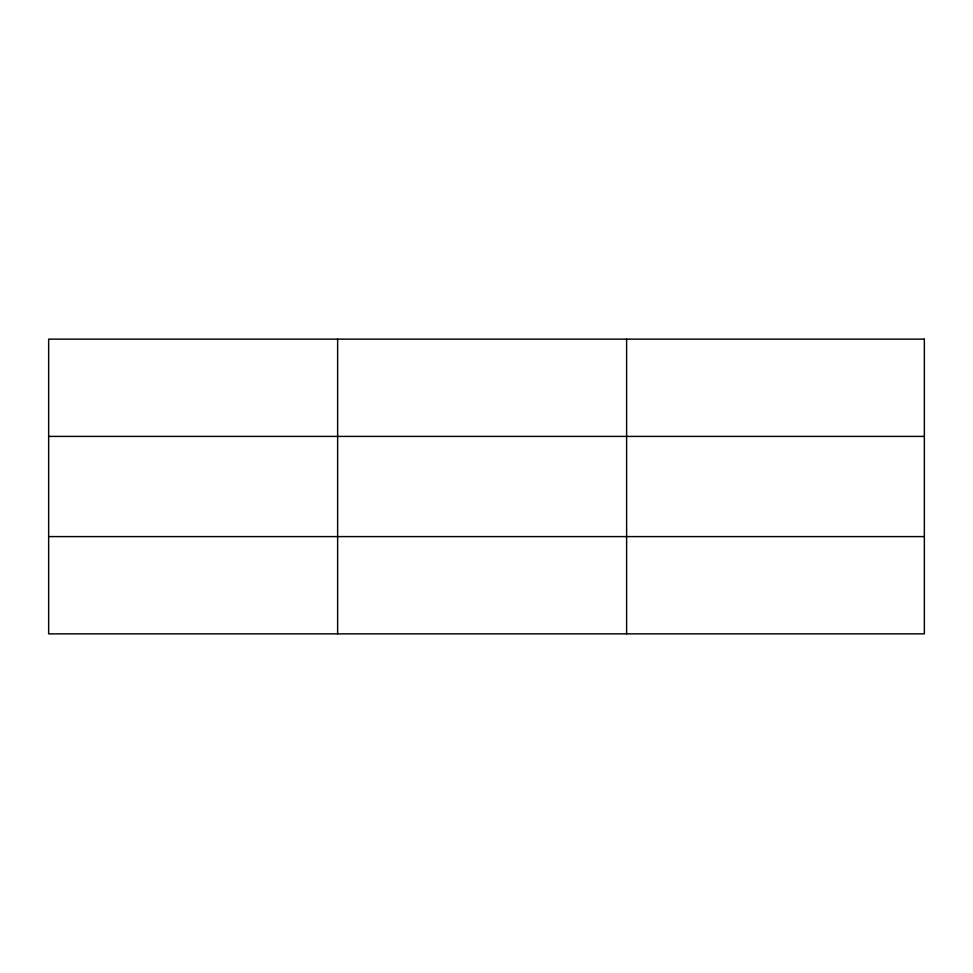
<?xml version="1.0" encoding="UTF-8"?>
<svg xmlns="http://www.w3.org/2000/svg" width="973" height="973" viewBox="0 0 973 973"><rect width="100%" height="100%" fill="white"/><g stroke="black" fill="none" stroke-linecap="round" stroke-linejoin="round"><path stroke-width="1.46" d="M337.631 339.139L337.631 633.861M626.612 339.139L626.612 633.861M48.65 436.403L924.35 436.403M48.65 536.597L924.35 536.597M924.35 339.139L924.35 633.861L48.65 633.861L48.65 339.139L924.35 339.139"/></g></svg>
